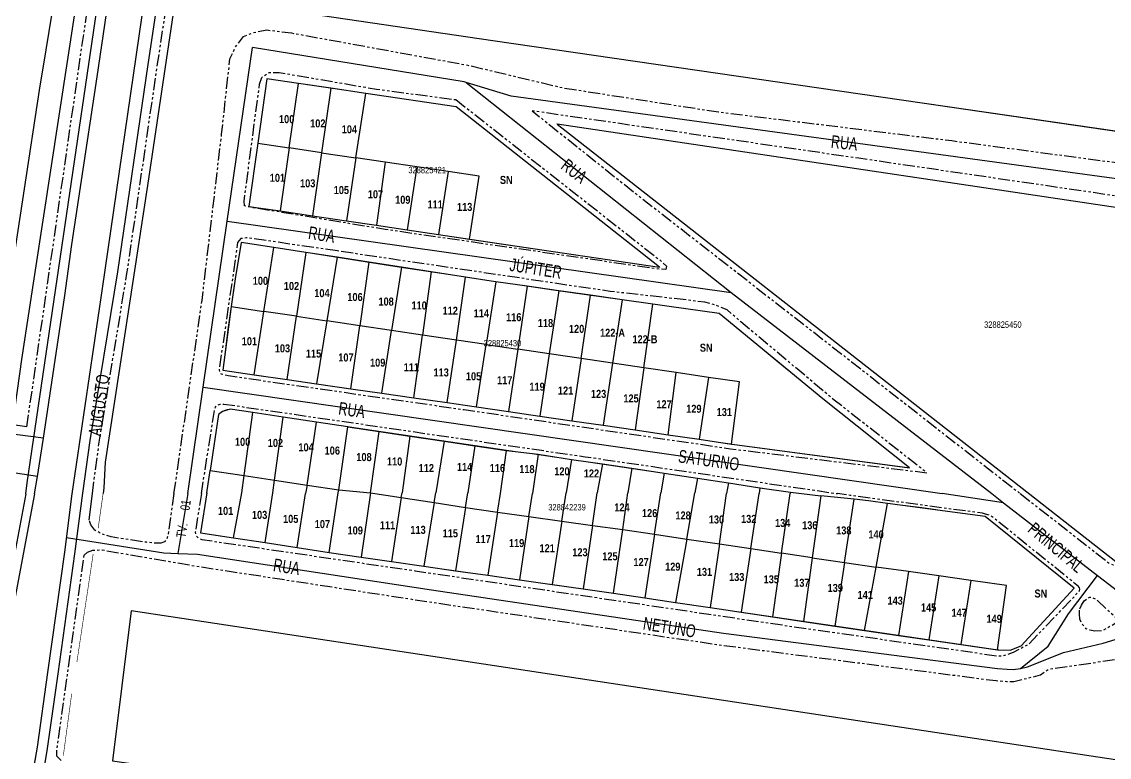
# Model space of a CAD drawing. Extents: x 204381 to 207261, y 4847713 to 4851061.
# Drawn here: x 205221.4 to 205560.9, y 4850181.6 to 4850411.3 of the extents above; entities that cross this region are included whole.
import ezdxf
from ezdxf.enums import TextEntityAlignment as Align

# ---------------------------------------------------------------- set-up
doc = ezdxf.new("R2010")
doc.units = 0
doc.header["$LTSCALE"] = 1.5
doc.header["$MEASUREMENT"] = 0
doc.linetypes.add('PHANTOMX2', pattern=[5, 2.5, -0.5, 0.5, -0.5, 0.5, -0.5])
for name, color, linetype in [('CD-MALHA-LOTES', 40, 'CONTINUOUS'), ('CD_TXT_QUADRA', 7, 'CONTINUOUS'), ('HD-VALAS-DRENOS', 170, 'CONTINUOUS'), ('RU-QUADRAS', 210, 'CONTINUOUS'), ('SV-EIXO-ROD-ESTR', 7, 'CONTINUOUS'), ('SV-EIXO-RUA-N-PAV', 6, 'CONTINUOUS'), ('SV-EIXO-RUA-PAV', 20, 'CONTINUOUS'), ('SV-EST-MUNIC-PAV', 1, 'CONTINUOUS'), ('SV-RUA-NAO-PAV-S-GUIA-C-GUIA', 7, 'PHANTOMX2'), ('SV-RUA-PAVIM-S-GUIA-C-GUIA', 7, 'CONTINUOUS'), ('SV-TXT-MUNIC-PAV', 7, 'CONTINUOUS'), ('SV-TXT-RUA-N-PAV-S-GUIA-C-GUIA', 7, 'CONTINUOUS'), ('Th_NmrPort', 7, 'CONTINUOUS')]:
    doc.layers.add(name, color=color, linetype=linetype)
doc.styles.add('ARIAL', font='ARIAL.TTF')
doc.styles.get("Standard").update_dxf_attribs({"font": 'swisscbo.ttf'})

msp = doc.modelspace()

# ---------------------------------------------------------------- linework, layer by layer
at = {"layer": 'CD-MALHA-LOTES', "linetype": 'Continuous'}
for points in [[(205229, 4850402.48), (205238.64, 4850461.75)], [(205368.5, 4850405.32), (205284.76, 4850417.61)], [(205489.64, 4850387.72), (205368.5, 4850405.32)], [(205226.96, 4850389.94), (205229, 4850402.48)], [(205297.91, 4850393.42), (205295.04, 4850373.31)], [(205307.76, 4850391.97), (205297.91, 4850393.42)], [(205304.86, 4850371.85), (205307.76, 4850391.97)], [(205317.88, 4850390.48), (205307.76, 4850391.97)], [(205217.5, 4850328.24), (205226.96, 4850389.94)], [(205317.88, 4850390.48), (205314.97, 4850370.35)], [(205328.79, 4850388.88), (205317.88, 4850390.48)], [(205325.74, 4850368.75), (205328.79, 4850388.88)], [(205356.97, 4850384.74), (205328.79, 4850388.88)], [(205420.46, 4850334.63), (205356.97, 4850384.74)], [(205582.85, 4850374.21), (205489.64, 4850387.72)], [(205295.04, 4850373.31), (205292.24, 4850353.62)], [(205295.04, 4850373.31), (205304.86, 4850371.85)], [(205304.86, 4850371.85), (205302.03, 4850352.17)], [(205314.97, 4850370.35), (205304.86, 4850371.85)], [(205314.97, 4850370.35), (205312.12, 4850350.68)], [(205314.97, 4850370.35), (205325.74, 4850368.75)], [(205325.74, 4850368.75), (205322.76, 4850349.1)], [(205334.89, 4850367.39), (205325.74, 4850368.75)], [(205334.89, 4850367.39), (205332.13, 4850347.71)], [(205344.7, 4850365.94), (205334.89, 4850367.39)], [(205344.7, 4850365.94), (205341.75, 4850346.29)], [(205354.55, 4850364.48), (205344.7, 4850365.94)], [(205354.55, 4850364.48), (205351.5, 4850344.84)], [(205364.18, 4850363.05), (205354.55, 4850364.48)], [(205361.23, 4850343.4), (205364.18, 4850363.05)], [(205292.24, 4850353.62), (205302.03, 4850352.17)], [(205302.03, 4850352.17), (205312.12, 4850350.68)], [(205312.12, 4850350.68), (205322.76, 4850349.1)], [(205322.76, 4850349.1), (205332.13, 4850347.71)], [(205332.13, 4850347.71), (205341.75, 4850346.29)], [(205341.75, 4850346.29), (205351.5, 4850344.84)], [(205351.5, 4850344.84), (205361.23, 4850343.4)], [(205289.87, 4850342.38), (205287.97, 4850331.03)], [(205300.08, 4850340.8), (205289.87, 4850342.38)], [(205296.99, 4850320.79), (205300.08, 4850340.8)], [(205310.04, 4850339.25), (205300.08, 4850340.8)], [(205361.23, 4850343.4), (205420.46, 4850334.63)], [(205310.04, 4850339.25), (205307.13, 4850319.29)], [(205319.88, 4850337.72), (205310.04, 4850339.25)], [(205319.88, 4850337.72), (205316.64, 4850317.88)], [(205329.73, 4850336.2), (205319.88, 4850337.72)], [(205329.73, 4850336.2), (205326.92, 4850316.35)], [(205339.91, 4850334.62), (205329.73, 4850336.2)], [(205339.91, 4850334.62), (205336.85, 4850314.88)], [(205349.26, 4850333.17), (205339.91, 4850334.62)], [(205287.97, 4850331.03), (205286.8, 4850322.3)], [(205349.26, 4850333.17), (205346.55, 4850313.44)], [(205359.96, 4850331.51), (205349.26, 4850333.17)], [(205357.07, 4850311.88), (205359.96, 4850331.51)], [(205367.99, 4850330.26), (205359.96, 4850331.51)], [(205369.41, 4850330.06), (205367.99, 4850330.26)], [(205369.41, 4850330.06), (205366.38, 4850310.5)], [(205379.18, 4850328.66), (205369.41, 4850330.06)], [(205379.18, 4850328.66), (205376.25, 4850309.04)], [(205389.05, 4850327.26), (205379.18, 4850328.66)], [(205389.05, 4850327.26), (205386.07, 4850307.59)], [(205398.98, 4850325.84), (205389.05, 4850327.26)], [(205396.04, 4850306.11), (205398.98, 4850325.84)], [(205408.86, 4850324.43), (205398.98, 4850325.84)], [(205408.86, 4850324.43), (205405.87, 4850304.65)], [(205418.39, 4850323.07), (205408.86, 4850324.43)], [(205286.8, 4850322.3), (205284.13, 4850302.46)], [(205286.8, 4850322.3), (205296.99, 4850320.79)], [(205293.93, 4850301.04), (205296.99, 4850320.79)], [(205307.13, 4850319.29), (205296.99, 4850320.79)], [(205415.62, 4850303.21), (205418.39, 4850323.07)], [(205423.57, 4850322.33), (205418.39, 4850323.07)], [(205439.14, 4850320.17), (205423.57, 4850322.33)], [(205471.48, 4850293.5), (205439.14, 4850320.17)], [(205304.25, 4850299.55), (205307.13, 4850319.29)], [(205307.13, 4850319.29), (205316.64, 4850317.88)], [(205316.64, 4850317.88), (205313.42, 4850298.23)], [(205326.92, 4850316.35), (205316.64, 4850317.88)], [(205324.13, 4850296.68), (205326.92, 4850316.35)], [(205336.85, 4850314.88), (205326.92, 4850316.35)], [(205333.81, 4850295.28), (205336.85, 4850314.88)], [(205346.55, 4850313.44), (205336.85, 4850314.88)], [(205343.84, 4850293.83), (205346.55, 4850313.44)], [(205357.07, 4850311.88), (205346.55, 4850313.44)], [(205354.19, 4850292.34), (205357.07, 4850311.88)], [(205366.38, 4850310.5), (205357.07, 4850311.88)], [(205363.36, 4850291.01), (205366.38, 4850310.5)], [(205366.38, 4850310.5), (205376.25, 4850309.04)], [(205376.25, 4850309.04), (205373.33, 4850289.55)], [(205386.07, 4850307.59), (205376.25, 4850309.04)], [(205386.07, 4850307.59), (205383.13, 4850288.13)], [(205396.04, 4850306.11), (205386.07, 4850307.59)], [(205396.04, 4850306.11), (205393.15, 4850286.67)], [(205405.87, 4850304.65), (205396.04, 4850306.11)], [(205405.87, 4850304.65), (205402.94, 4850285.24)], [(205415.62, 4850303.21), (205405.87, 4850304.65)], [(205415.62, 4850303.21), (205412.91, 4850283.79)], [(205425.75, 4850301.71), (205415.62, 4850303.21)], [(205284.13, 4850302.46), (205293.93, 4850301.04)], [(205293.93, 4850301.04), (205304.25, 4850299.55)], [(205304.25, 4850299.55), (205313.42, 4850298.23)], [(205423.25, 4850282.28), (205425.75, 4850301.71)], [(205435.86, 4850300.21), (205425.75, 4850301.71)], [(205435.86, 4850300.21), (205432.92, 4850280.87)], [(205445.48, 4850298.78), (205435.86, 4850300.21)], [(205313.42, 4850298.23), (205324.13, 4850296.68)], [(205324.13, 4850296.68), (205333.81, 4850295.28)], [(205443.04, 4850279.4), (205445.48, 4850298.78)], [(205333.81, 4850295.28), (205343.84, 4850293.83)], [(205343.84, 4850293.83), (205354.19, 4850292.34)], [(205498.6, 4850272), (205471.48, 4850293.5)], [(205284.02, 4850289.6), (205282.82, 4850288.64)], [(205286.41, 4850290.32), (205284.02, 4850289.6)], [(205293.51, 4850289.25), (205286.41, 4850290.32)], [(205354.19, 4850292.34), (205359.84, 4850291.52)], [(205359.84, 4850291.52), (205363.36, 4850291.01)], [(205363.36, 4850291.01), (205373.33, 4850289.55)], [(205373.33, 4850289.55), (205383.13, 4850288.13)], [(205282.82, 4850288.64), (205280.21, 4850271.14)], [(205290.8, 4850269.53), (205293.51, 4850289.25)], [(205303.03, 4850287.82), (205293.51, 4850289.25)], [(205300.34, 4850268.07), (205303.03, 4850287.82)], [(205313.36, 4850286.27), (205303.03, 4850287.82)], [(205310.47, 4850266.53), (205313.36, 4850286.27)], [(205323.17, 4850284.79), (205313.36, 4850286.27)], [(205383.13, 4850288.13), (205393.15, 4850286.67)], [(205393.15, 4850286.67), (205402.94, 4850285.24)], [(205320.37, 4850265.05), (205323.17, 4850284.79)], [(205323.17, 4850284.79), (205333.01, 4850283.31)], [(205330.26, 4850264.12), (205333.01, 4850283.31)], [(205333.01, 4850283.31), (205342.58, 4850281.87)], [(205402.94, 4850285.24), (205412.91, 4850283.79)], [(205412.91, 4850283.79), (205423.25, 4850282.28)], [(205342.58, 4850281.87), (205340.11, 4850264.11)], [(205342.58, 4850281.87), (205353.26, 4850280.26)], [(205353.26, 4850280.26), (205350.66, 4850264.11)], [(205353.26, 4850280.26), (205362.88, 4850278.88)], [(205423.25, 4850282.28), (205432.92, 4850280.87)], [(205432.92, 4850280.87), (205443.04, 4850279.4)], [(205443.04, 4850279.4), (205443.93, 4850279.27)], [(205443.93, 4850279.27), (205498.6, 4850272)], [(205362.88, 4850278.88), (205360.66, 4850264.11)], [(205362.88, 4850278.88), (205372.74, 4850277.33)], [(205370.86, 4850263.89), (205372.74, 4850277.33)], [(205372.74, 4850277.33), (205382.65, 4850276.18)], [(205382.65, 4850276.18), (205380.85, 4850263.91)], [(205382.65, 4850276.18), (205392.98, 4850274.57)], [(205392.98, 4850274.57), (205391.32, 4850264.11)], [(205392.98, 4850274.57), (205402.66, 4850273.18)], [(205402.66, 4850273.18), (205401.04, 4850264.11)], [(205402.66, 4850273.18), (205411.88, 4850271.83)], [(205279.17, 4850264.11), (205280.21, 4850271.14)], [(205280.21, 4850271.14), (205290.8, 4850269.53)], [(205290.05, 4850264.11), (205290.8, 4850269.53)], [(205290.8, 4850269.53), (205300.34, 4850268.07)], [(205411.88, 4850271.83), (205410.66, 4850264.11)], [(205411.88, 4850271.83), (205422.01, 4850270.28)], [(205422.01, 4850270.28), (205420.93, 4850264.11)], [(205422.01, 4850270.28), (205432.39, 4850268.73)], [(205299.8, 4850264.11), (205300.34, 4850268.07)], [(205300.34, 4850268.07), (205310.47, 4850266.53)], [(205310.47, 4850266.53), (205309.99, 4850263.89)], [(205310.47, 4850266.53), (205320.37, 4850265.05)], [(205432.39, 4850268.73), (205431.56, 4850264.11)], [(205432.39, 4850268.73), (205442.02, 4850267.28)], [(205442.02, 4850267.28), (205441.48, 4850263.91)], [(205442.02, 4850267.28), (205451.87, 4850265.71)], [(205451.87, 4850265.71), (205451.6, 4850263.93)], [(205451.87, 4850265.71), (205461.4, 4850264.34)], [(205279.17, 4850264.11), (205277.19, 4850251.69)], [(205287.54, 4850250.1), (205290.05, 4850264.11)], [(205297.39, 4850248.59), (205299.8, 4850264.11)], [(205307.35, 4850247.07), (205309.99, 4850263.89)], [(205317.32, 4850245.54), (205320.19, 4850264.11)], [(205320.19, 4850264.11), (205320.37, 4850265.05)], [(205320.37, 4850265.05), (205330.26, 4850264.12)], [(205330.26, 4850264.12), (205327.4, 4850244.01)], [(205330.26, 4850264.12), (205339.89, 4850262.65)], [(205339.89, 4850262.65), (205336.81, 4850242.67)], [(205339.89, 4850262.65), (205340.11, 4850264.11)], [(205339.89, 4850262.65), (205350.17, 4850261.09)], [(205350.17, 4850261.09), (205350.66, 4850264.11)], [(205359.94, 4850259.61), (205360.66, 4850264.11)], [(205369.94, 4850258.13), (205370.86, 4850263.89)], [(205379.75, 4850256.76), (205380.85, 4850263.91)], [(205390, 4850255.33), (205391.32, 4850264.11)], [(205399.58, 4850253.99), (205401.04, 4850264.11)], [(205409.03, 4850252.66), (205410.66, 4850264.11)], [(205418.97, 4850251.21), (205420.93, 4850264.11)], [(205429, 4850249.72), (205431.56, 4850264.11)], [(205439.23, 4850248.2), (205441.48, 4850263.91)], [(205449, 4850246.75), (205451.6, 4850263.93)], [(205458.63, 4850245.32), (205461.31, 4850263.91)], [(205461.4, 4850264.34), (205461.31, 4850263.91)], [(205461.4, 4850264.34), (205470.92, 4850263.23)], [(205470.92, 4850263.23), (205468.23, 4850243.89)], [(205481.27, 4850262.14), (205470.92, 4850263.23)], [(205350.17, 4850261.09), (205346.9, 4850241.24)], [(205350.17, 4850261.09), (205359.94, 4850259.61)], [(205359.94, 4850259.61), (205356.8, 4850239.84)], [(205359.94, 4850259.61), (205369.94, 4850258.13)], [(205478.27, 4850242.42), (205481.27, 4850262.14)], [(205485.8, 4850261.67), (205481.27, 4850262.14)], [(205491.75, 4850260.86), (205485.8, 4850261.67)], [(205488.15, 4850240.98), (205491.75, 4850260.86)], [(205522.25, 4850256.71), (205491.75, 4850260.86)], [(205369.94, 4850258.13), (205366.87, 4850238.41)], [(205369.94, 4850258.13), (205379.75, 4850256.76)], [(205379.75, 4850256.76), (205376.76, 4850237)], [(205379.75, 4850256.76), (205390, 4850255.33)], [(205550.01, 4850234.41), (205522.25, 4850256.71)], [(205390, 4850255.33), (205387.02, 4850235.55)], [(205390, 4850255.33), (205399.58, 4850253.99)], [(205399.58, 4850253.99), (205396.7, 4850234.16)], [(205399.58, 4850253.99), (205409.03, 4850252.66)], [(205406.19, 4850232.77), (205409.03, 4850252.66)], [(205409.03, 4850252.66), (205418.97, 4850251.21)], [(205277.19, 4850251.69), (205287.54, 4850250.1)], [(205287.54, 4850250.1), (205297.39, 4850248.59)], [(205297.39, 4850248.59), (205307.35, 4850247.07)], [(205418.97, 4850251.21), (205415.94, 4850231.34)], [(205418.97, 4850251.21), (205429, 4850249.72)], [(205429, 4850249.72), (205425.48, 4850229.94)], [(205429, 4850249.72), (205439.23, 4850248.2)], [(205307.35, 4850247.07), (205317.32, 4850245.54)], [(205317.32, 4850245.54), (205327.4, 4850244.01)], [(205439.23, 4850248.2), (205436.36, 4850228.34)], [(205439.23, 4850248.2), (205449, 4850246.75)], [(205449, 4850246.75), (205445.99, 4850226.92)], [(205449, 4850246.75), (205458.63, 4850245.32)], [(205458.63, 4850245.32), (205455.75, 4850225.45)], [(205468.23, 4850243.89), (205458.63, 4850245.32)], [(205327.4, 4850244.01), (205336.81, 4850242.67)], [(205336.81, 4850242.67), (205346.9, 4850241.24)], [(205468.23, 4850243.89), (205465.47, 4850223.99)], [(205468.23, 4850243.89), (205474.04, 4850243.03)], [(205474.04, 4850243.03), (205478.27, 4850242.42)], [(205478.27, 4850242.42), (205475.23, 4850222.52)], [(205478.27, 4850242.42), (205488.15, 4850240.98)], [(205346.9, 4850241.24), (205356.8, 4850239.84)], [(205356.8, 4850239.84), (205366.87, 4850238.41)], [(205366.87, 4850238.41), (205376.76, 4850237)], [(205484.57, 4850221.17), (205488.15, 4850240.98)], [(205498.26, 4850239.55), (205488.15, 4850240.98)], [(205498.26, 4850239.55), (205495.18, 4850219.63)], [(205507.78, 4850238.2), (205498.26, 4850239.55)], [(205376.76, 4850237), (205387.02, 4850235.55)], [(205387.02, 4850235.55), (205392.92, 4850234.71)], [(205507.78, 4850238.2), (205504.59, 4850218.27)], [(205517.71, 4850236.79), (205507.78, 4850238.2)], [(205517.71, 4850236.79), (205514.55, 4850216.83)], [(205528.83, 4850235.22), (205517.71, 4850236.79)], [(205526.09, 4850215.16), (205528.83, 4850235.22)], [(205392.92, 4850234.71), (205396.7, 4850234.16)], [(205396.7, 4850234.16), (205406.19, 4850232.77)], [(205406.19, 4850232.77), (205415.94, 4850231.34)], [(205533.44, 4850216.38), (205550.01, 4850234.41)], [(205415.94, 4850231.34), (205425.48, 4850229.94)], [(205425.48, 4850229.94), (205436.36, 4850228.34)], [(205436.36, 4850228.34), (205441.17, 4850227.64)], [(205441.17, 4850227.64), (205445.99, 4850226.92)], [(205445.99, 4850226.92), (205455.75, 4850225.45)], [(205455.75, 4850225.45), (205465.47, 4850223.99)], [(205465.47, 4850223.99), (205475.23, 4850222.52)], [(205475.23, 4850222.52), (205484.57, 4850221.17)], [(205484.57, 4850221.17), (205495.18, 4850219.63)], [(205495.18, 4850219.63), (205504.59, 4850218.27)], [(205504.59, 4850218.27), (205514.55, 4850216.83)], [(205514.55, 4850216.83), (205526.09, 4850215.16)], [(205526.09, 4850215.16), (205529.98, 4850214.99)], [(205529.98, 4850214.99), (205533.44, 4850216.38)]]:
    msp.add_lwpolyline(points, dxfattribs=at)
at = {"layer": 'CD-MALHA-LOTES'}
msp.add_lwpolyline([(205388.55, 4850379.32), (205563.02, 4850242.75), (205578.3, 4850265.99), (205574.34, 4850267.79), (205590.18, 4850347.55, 0.188117), (205587.35, 4850349.6)], format="xyb", close=True, dxfattribs=at)
msp.add_lwpolyline([(205616.55, 4850172.69), (205255.58, 4850227.28), (205249.68, 4850180.43), (205609.63, 4850128.56)], dxfattribs=at)
at = {"layer": 'HD-VALAS-DRENOS', "const_width": 0.18, "flags": 128}
for points in [[(205215.89, 4850263.9), (205216.34, 4850266.69), (205218.58, 4850285.66), (205221.36, 4850305.82), (205223.1, 4850316.72), (205238.04, 4850414.45), (205238.72, 4850420.4), (205246.87, 4850472.12), (205248.16, 4850480.37), (205258.21, 4850543.89), (205259.19, 4850552.79), (205266.79, 4850602.76), (205268.08, 4850611.21), (205269.93, 4850623.01), (205270.19, 4850626.86), (205270.75, 4850629.21)], [(205215.89, 4850263.9), (205216.34, 4850266.69), (205218.58, 4850285.66), (205221.36, 4850305.82), (205223.1, 4850316.72), (205238.04, 4850414.45), (205238.72, 4850420.4), (205246.87, 4850472.12), (205248.16, 4850480.37), (205258.21, 4850543.89), (205259.19, 4850552.79), (205266.79, 4850602.76), (205268.08, 4850611.21), (205269.93, 4850623.01), (205270.19, 4850626.86), (205270.75, 4850629.21)], [(205271.59, 4850433.66), (205260.65, 4850360.13), (205247.4, 4850273.76), (205247.04, 4850265.76), (205246.77, 4850263.9)], [(205271.59, 4850433.66), (205260.65, 4850360.13), (205247.4, 4850273.76), (205247.04, 4850265.76), (205246.77, 4850263.9)], [(205246.77, 4850263.9), (205245.23, 4850253.1)], [(205243.67, 4850245), (205238.59, 4850211.33)], [(205236.96, 4850201.37), (205234.35, 4850182.06)]]:
    msp.add_lwpolyline(points, dxfattribs=at)
at = {"layer": 'HD-VALAS-DRENOS', "flags": 128}
for points in [[(205215.89, 4850263.9), (205216.34, 4850266.69), (205218.58, 4850285.66), (205221.36, 4850305.82), (205223.1, 4850316.72), (205238.04, 4850414.45), (205238.72, 4850420.4), (205246.87, 4850472.12), (205248.16, 4850480.37), (205258.21, 4850543.89), (205259.19, 4850552.79), (205266.79, 4850602.76), (205268.08, 4850611.21), (205269.93, 4850623.01), (205270.19, 4850626.86), (205270.75, 4850629.21)], [(205271.59, 4850433.66), (205260.65, 4850360.13), (205247.4, 4850273.76), (205247.04, 4850265.76), (205246.77, 4850263.9)]]:
    msp.add_lwpolyline(points, dxfattribs=at)
at = {"layer": 'RU-QUADRAS', "color": 6, "linetype": 'Continuous', "const_width": 0.18}
for points in [[(205304.76, 4850551.03), (205395.75, 4850537.31, 0.002262), (205849.27, 4850470.52), (205880.91, 4850423.04), (205948.37, 4850320.06), (205796.3, 4850342.94), (205284.76, 4850417.61)], [(205284.13, 4850302.46, -0.01613), (205289.87, 4850342.38, 0.006523), (205439.14, 4850320.17, 0.009644), (205498.6, 4850272), (205443.93, 4850279.27)], [(205277.19, 4850251.69), (205282.82, 4850288.64, -0.193426), (205286.41, 4850290.32), (205464.08, 4850263.93, -0.015785), (205522.25, 4850256.71), (205550.01, 4850234.41), (205533.44, 4850216.38), (205529.98, 4850214.99), (205526.13, 4850215.15), (205392.92, 4850234.71), (205327.4, 4850244.01)], [(205249.68, 4850180.43), (205255.58, 4850227.28), (205796.27, 4850145.51), (205890.05, 4850132.78), (205906.42, 4850130.9), (206166.99, 4850094.77), (206161.82, 4850054.51, -0.001666), (205796.27, 4850101.64)]]:
    msp.add_lwpolyline(points, format="xyb", close=True, dxfattribs=at)
msp.add_lwpolyline([(205239.22, 4850465.29), (205226.96, 4850389.94), (205217.5, 4850328.24)], dxfattribs=at)
for points in [[(205292.24, 4850353.62), (205297.91, 4850393.42), (205356.97, 4850384.74), (205420.46, 4850334.63)], [(205388.55, 4850379.32), (205563.02, 4850242.75), (205578.3, 4850265.99), (205574.34, 4850267.79), (205590.18, 4850347.55), (205588.96, 4850348.85), (205587.35, 4850349.6)]]:
    msp.add_lwpolyline(points, close=True, dxfattribs=at)
at = {"layer": 'SV-EIXO-ROD-ESTR', "flags": 128}
for points in [[(205335.24, 4850913.19), (205332.72, 4850896.31), (205324.14, 4850838.66), (205321.53, 4850821.11), (205317.82, 4850796.77), (205310.09, 4850751.66), (205292.18, 4850633.35), (205273.18, 4850508.97), (205271.09, 4850495.05), (205259.67, 4850419.05), (205246.48, 4850327.92), (205237.04, 4850263.88)], [(205225.35, 4850263.88), (205226.3, 4850269.2), (205228.11, 4850281.22), (205234.84, 4850325.8), (205236.97, 4850341.71), (205244.92, 4850394.08), (205259, 4850489.52), (205274.65, 4850591), (205289.7, 4850689.62), (205302.04, 4850775.59), (205304.73, 4850793.8), (205309.44, 4850825.61), (205309.96, 4850828.96), (205311.14, 4850836.61), (205321.57, 4850903.92)], [(205225.35, 4850263.88), (205214.62, 4850206.73)], [(205237.04, 4850263.88), (205234.72, 4850245.57), (205229.46, 4850208.06), (205226.15, 4850184.76), (205225.17, 4850178.8), (205220.64, 4850151.24)]]:
    msp.add_lwpolyline(points, dxfattribs=at)
at = {"layer": 'SV-EIXO-RUA-N-PAV', "flags": 128}
for points in [[(205273.28, 4850263.9), (205277.98, 4850297.12), (205285.51, 4850349.02), (205293.37, 4850403.23)], [(205796.35, 4850327.1), (205790.39, 4850328.02), (205600.56, 4850357.07), (205374.21, 4850388.08), (205360.19, 4850392.26), (205359.5, 4850392.47), (205293.37, 4850403.23)], [(205360.19, 4850392.26), (205442.92, 4850326.67), (205524.24, 4850263.9)], [(205285.51, 4850349.02), (205442.92, 4850326.67)], [(205277.98, 4850297.12), (205508.8, 4850263.9)], [(205273.28, 4850263.9), (205270.06, 4850245.25)], [(205527.94, 4850260.99), (205508.8, 4850263.9)], [(205524.24, 4850263.9), (205527.94, 4850260.99), (205557.3, 4850238.31), (205562.15, 4850234.55), (205574.4, 4850225.07), (205577.32, 4850222.8), (205604.15, 4850202.03), (205608.41, 4850198.86), (205611.66, 4850196.85), (205615.16, 4850195.18), (205619.23, 4850193.72), (205623.15, 4850192.56), (205692.65, 4850182.67), (205767.97, 4850171.59), (205796.27, 4850167.61)], [(205235.31, 4850250.23), (205265.77, 4850245.4), (205270.06, 4850245.25), (205276.25, 4850245.04), (205349.27, 4850233.82), (205440.52, 4850220.33), (205526.04, 4850209.25), (205529.12, 4850209.04), (205530.92, 4850209.02), (205533.21, 4850209.34), (205535.42, 4850209.82), (205546.67, 4850214.26), (205559.01, 4850217.22), (205577.32, 4850222.8)], [(205533.21, 4850209.34), (205541.92, 4850216.25), (205548.26, 4850226.35), (205557.3, 4850238.31)]]:
    msp.add_lwpolyline(points, dxfattribs=at)
at = {"layer": 'SV-EIXO-RUA-PAV', "flags": 128}
for points in [[(205226.3, 4850269.2), (205161.18, 4850279.11), (205158.44, 4850280.59), (205155.15, 4850283.26), (205103.15, 4850324.22), (205100.21, 4850325.94), (205097.52, 4850326.55), (205055, 4850332.58), (205006.33, 4850339.12), (204887.71, 4850355.28), (204851.43, 4850359.82), (204846.3, 4850359.3), (204841.08, 4850355.52), (204811.8, 4850317.88), (204796.66, 4850298.15)], [(205228.11, 4850281.22), (205184.2, 4850286.87)]]:
    msp.add_lwpolyline(points, dxfattribs=at)
at = {"layer": 'SV-EST-MUNIC-PAV', "flags": 128}
for points in [[(205338.75, 4850915.74), (205334.06, 4850882.45), (205331.78, 4850867.91), (205329.76, 4850855.92), (205331.2, 4850865.18), (205327.4, 4850840.64), (205314.71, 4850756.06), (205301.36, 4850667.99), (205290.78, 4850597.46), (205277.04, 4850506.19), (205275.66, 4850497.06), (205272.24, 4850474.28), (205260.73, 4850397.9), (205251.27, 4850333.14), (205242.58, 4850280.45), (205240.32, 4850264.04)], [(205222.6, 4850263.88), (205223.1, 4850267.31), (205251.65, 4850461.77), (205264.92, 4850554.04), (205296.01, 4850755.08), (205301.46, 4850789.88), (205307.39, 4850833.84), (205309.34, 4850847.57), (205317.32, 4850898.28), (205318.02, 4850901.99)], [(205222.6, 4850263.88), (205211.92, 4850207.19)], [(205240.32, 4850264.04), (205237.89, 4850245.14), (205232.63, 4850207.62), (205229.31, 4850184.27), (205223.81, 4850150.8), (205221.55, 4850131.37), (205220.14, 4850109.86)], [(205242.43, 4850255.77), (205243.41, 4850263.9)]]:
    msp.add_lwpolyline(points, dxfattribs=at)
at = {"layer": 'SV-EST-MUNIC-PAV', "linetype": 'PHANTOMX2', "flags": 128}
for points in [[(205222.96, 4850284.8), (205248.68, 4850462.2), (205261.95, 4850554.48), (205293.05, 4850755.59), (205296.09, 4850772.03)], [(205243.41, 4850263.9), (205245.55, 4850280), (205254.23, 4850332.68), (205263.7, 4850397.46), (205275.2, 4850473.83), (205278.63, 4850496.61)], [(205233.64, 4850180.51), (205232.35, 4850181.88), (205232.32, 4850184.08), (205235.61, 4850207.2), (205240.86, 4850244.73)]]:
    msp.add_lwpolyline(points, dxfattribs=at)
at = {"layer": 'SV-RUA-NAO-PAV-S-GUIA-C-GUIA', "flags": 128}
for points in [[(205268.9, 4850263.9), (205277.67, 4850324.21), (205283.79, 4850376.19), (205286.38, 4850399.65), (205288.1, 4850403.4), (205290.61, 4850406.69), (205293.71, 4850407.92), (205297.91, 4850408.7), (205305.65, 4850407.77), (205360.25, 4850397.79), (205390.39, 4850390.64), (205438.91, 4850383.1), (205511.75, 4850374.14), (205634.31, 4850357.83), (205764.25, 4850337.73), (205796.27, 4850333.2)], [(205581.7, 4850263.9), (205582.23, 4850266.9), (205582.24, 4850268.3), (205582.04, 4850269.01), (205581.85, 4850269.56), (205580.91, 4850270.57), (205577.91, 4850271.05), (205581.91, 4850301.32), (205587.09, 4850305.5), (205587.9, 4850308.25), (205593.27, 4850349.17), (205592.53, 4850351.37), (205589.84, 4850352.94), (205482.76, 4850368.62), (205380.72, 4850383.43), (205414.08, 4850356.84), (205484.7, 4850301.8), (205533.17, 4850263.9)], [(205277.45, 4850263.9), (205281.59, 4850290.2), (205281.84, 4850290.9), (205282.5, 4850291.55), (205283.35, 4850291.79), (205284.5, 4850291.88), (205397.33, 4850275.43), (205476.09, 4850263.9)], [(205268.9, 4850263.9), (205267.02, 4850250.9), (205266.66, 4850249.7), (205265.9, 4850248.86), (205264.8, 4850248.42), (205263.14, 4850248.38), (205260.3, 4850248.71), (205251.76, 4850249.94), (205249.26, 4850250.36), (205246.42, 4850251.29), (205244.23, 4850252.46), (205242.99, 4850254.14), (205242.43, 4850255.77)], [(205277.45, 4850263.9), (205275.56, 4850251.85), (205275.79, 4850250.72), (205276.31, 4850250.2), (205277.59, 4850249.58), (205344.23, 4850239.79), (205459.25, 4850222.82), (205526.23, 4850213.2), (205527.53, 4850213.23), (205528.39, 4850213.48), (205531.07, 4850214.4), (205535.98, 4850217.04)], [(205535.98, 4850217.04), (205551.65, 4850233.51), (205551.71, 4850234.11), (205551.66, 4850234.51), (205551.36, 4850234.91), (205524.84, 4850256.35), (205523.69, 4850257.06), (205522.34, 4850257.52), (205521.4, 4850257.78), (205480.09, 4850263.31), (205476.09, 4850263.9)], [(205533.17, 4850263.9), (205561.12, 4850242.04), (205562.17, 4850241.63), (205563.47, 4850241.82), (205564.47, 4850242.26), (205565.28, 4850243.06), (205567.86, 4850246.09), (205570.56, 4850248.93), (205573.52, 4850251.08), (205577.82, 4850253.71), (205579.63, 4850255.05), (205580.34, 4850255.9), (205580.44, 4850256.75), (205581.7, 4850263.9)], [(205240.86, 4850244.73), (205241.89, 4850245.6), (205243.6, 4850246.23), (205246.43, 4850246.33), (205275.64, 4850241.31), (205348.7, 4850230.08), (205440, 4850216.58), (205525.67, 4850205.49), (205528.97, 4850205.26), (205531.17, 4850205.24), (205539.45, 4850207.26), (205541.99, 4850209.1), (205575.71, 4850213.95)]]:
    msp.add_lwpolyline(points, dxfattribs=at)
for points in [[(205356.91, 4850386.95), (205420.99, 4850336.54), (205422.68, 4850334.98), (205422.47, 4850333.93), (205419.53, 4850334.09), (205334.81, 4850346.41), (205291.89, 4850353.48), (205290.94, 4850353.83), (205290.79, 4850355.23), (205295.64, 4850391.8), (205296.35, 4850393.9), (205298.7, 4850395.44), (205301.8, 4850395.42), (205332.1, 4850390.22)], [(205319.95, 4850339.68), (205291.55, 4850343.82), (205289.8, 4850343.53), (205288.79, 4850342.33), (205282.98, 4850302.42), (205283.58, 4850301.31), (205285.87, 4850300.75), (205359.51, 4850290.14), (205442.72, 4850277.92), (205503.98, 4850270.42), (205475.05, 4850293.13), (205445.93, 4850317.55), (205441.6, 4850321.32), (205437.71, 4850322.89), (205434.67, 4850323.71), (205405.11, 4850327.05)], [(205551.71, 4850227.92), (205552.23, 4850229.12), (205553.13, 4850230.44), (205553.98, 4850231.08), (205554.89, 4850231.53), (205555.54, 4850231.52), (205556.83, 4850230.86), (205563.18, 4850225.09), (205563.33, 4850224.29), (205562.72, 4850223.19), (205558.85, 4850221.12), (205556.45, 4850220.94), (205554.85, 4850221.25), (205553.78, 4850221.72), (205552.42, 4850223.13), (205551.8, 4850224.69), (205551.63, 4850226.41)]]:
    msp.add_lwpolyline(points, close=True, dxfattribs=at)
at = {"layer": 'SV-RUA-PAVIM-S-GUIA-C-GUIA', "flags": 128}
msp.add_lwpolyline([(205222.96, 4850284.8), (205194.52, 4850288.81)], dxfattribs=at)

# ---------------------------------------------------------------- texts
at = {"layer": 'CD_TXT_QUADRA', "color": 7, "linetype": 'Continuous', "style": 'ARIAL', "width": 0.7}
for s, p in [('328825421', (205347.95, 4850364.95)), ('328825450', (205527.72, 4850316.68)), ('328825430', (205371.47, 4850310.9)), ('328842239', (205391.63, 4850259.65))]:
    msp.add_text(s, height=2, dxfattribs=at).set_placement(p, align=Align.MIDDLE)
at = {"layer": 'SV-TXT-MUNIC-PAV', "style": 'ARIAL', "width": 0.7}
msp.add_text('AUGUSTO', height=4, rotation=82.058, dxfattribs=at).set_placement((205246.1, 4850281.7))
at = {"layer": 'SV-TXT-RUA-N-PAV-S-GUIA-C-GUIA', "style": 'ARIAL', "width": 0.7}
for s, height, rotation, p in [('RUA', 4, 354, (205473.89, 4850371.9)), ('RUA', 4, 322, (205389.39, 4850365.61)), ('RUA                                                   JÚPITER', 4, 351, (205310.63, 4850343.49)), ('RUA                                                                                           SATURNO', 4, 352, (205320.07, 4850288.61)), ('TV.     01', 3, 82, (205272.54, 4850249.96)), ('PRINCIPAL', 4, 320, (205535.18, 4850252.18)), ('RUA                                                                                                    NETUNO', 4, 351, (205299.68, 4850239.75))]:
    msp.add_text(s, height=height, rotation=rotation, dxfattribs=at).set_placement(p)
at = {"layer": 'Th_NmrPort', "color": 1}
for s, p in [('100', (205301.7, 4850380.85)), ('102', (205311.42, 4850379.53)), ('104', (205321.28, 4850377.69)), ('101', (205298.81, 4850362.53)), ('103', (205308.27, 4850360.82)), ('SN', (205370.68, 4850361.87)), ('105', (205318.78, 4850358.71)), ('107', (205329.42, 4850357.39)), ('109', (205337.96, 4850355.68)), ('111', (205348.08, 4850354.23)), ('113', (205357.28, 4850353.44)), ('100', (205293.5, 4850330.37)), ('102', (205303.21, 4850328.75)), ('104', (205312.72, 4850326.52)), ('106', (205323.04, 4850325.3)), ('108', (205332.75, 4850323.88)), ('110', (205343.07, 4850322.66)), ('112', (205352.78, 4850321.04)), ('114', (205362.49, 4850320.23)), ('116', (205372.61, 4850319.01)), ('118', (205382.52, 4850317.18)), ('120', (205392.23, 4850315.36)), ('122-A', (205401.94, 4850314.14)), ('122-B', (205412.06, 4850312.11)), ('101', (205290.06, 4850311.5)), ('103', (205300.38, 4850309.27)), ('SN', (205433.1, 4850309.47)), ('115', (205310.09, 4850307.65)), ('107', (205320.21, 4850306.43)), ('109', (205330.12, 4850304.81)), ('111', (205340.64, 4850303.38)), ('113', (205349.95, 4850301.76)), ('105', (205360.06, 4850300.54)), ('117', (205369.78, 4850299.33)), ('119', (205379.89, 4850297.3)), ('121', (205388.79, 4850296.08)), ('123', (205399.11, 4850295.06)), ('125', (205409.23, 4850293.64)), ('127', (205419.54, 4850291.82)), ('129', (205428.85, 4850290.4)), ('131', (205438.36, 4850289.38)), ('100', (205287.95, 4850280.08)), ('102', (205298.19, 4850279.74)), ('104', (205307.75, 4850278.38)), ('106', (205315.95, 4850277.35)), ('108', (205325.85, 4850275.31)), ('110', (205335.41, 4850273.94)), ('112', (205345.31, 4850271.89)), ('114', (205357.26, 4850272.24)), ('116', (205367.51, 4850271.89)), ('118', (205376.73, 4850271.55)), ('120', (205387.65, 4850270.87)), ('122', (205396.87, 4850270.19)), ('101', (205282.64, 4850258.52)), ('124', (205406.41, 4850259.6)), ('126', (205415.04, 4850257.81)), ('103', (205293.26, 4850257.27)), ('105', (205302.96, 4850256.02)), ('107', (205312.86, 4850254.39)), ('128', (205425.48, 4850257.09)), ('130', (205435.91, 4850255.83)), ('132', (205445.98, 4850256.01)), ('134', (205456.6, 4850254.75)), ('109', (205323.11, 4850252.41)), ('111', (205333.2, 4850254.03)), ('113', (205342.73, 4850252.59)), ('115', (205352.81, 4850251.52)), ('136', (205465.05, 4850254.03)), ('138', (205475.67, 4850252.42)), ('140', (205485.74, 4850251.16)), ('117', (205363.07, 4850249.72)), ('119', (205373.5, 4850248.46)), ('121', (205383.04, 4850246.85)), ('123', (205393.29, 4850245.59)), ('125', (205402.65, 4850244.33)), ('127', (205412.37, 4850242.53)), ('129', (205422.26, 4850241.09)), ('131', (205432.16, 4850239.47)), ('133', (205442.23, 4850237.86)), ('135', (205453.03, 4850237.14)), ('137', (205462.57, 4850236.06)), ('139', (205473, 4850234.45)), ('141', (205482.36, 4850232.29)), ('143', (205491.71, 4850230.49)), ('SN', (205537.6, 4850232.71)), ('145', (205502.15, 4850228.34)), ('147', (205511.68, 4850226.72)), ('149', (205522.62, 4850224.81))]:
    msp.add_text(s, height=2.5, dxfattribs=at).set_placement(p, align=Align.MIDDLE_LEFT)

doc.saveas('drawing.dxf')
